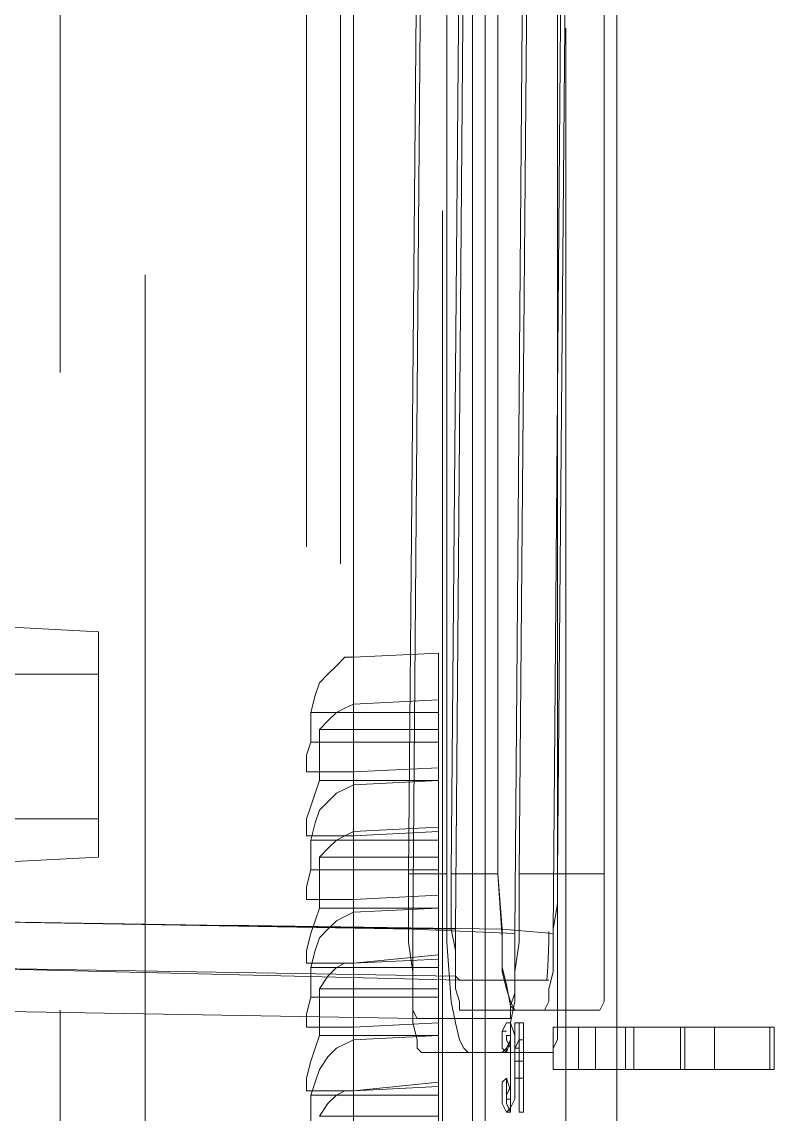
# Model space of a CAD drawing. Header units: millimetres. Extents: x 2788 to 2954, y 1337 to 1391.
# Drawn here: x 2903.5231 to 2903.7104, y 1350.5944 to 1350.8664 of the extents above; entities that cross this region are included whole.
import ezdxf

# ---------------------------------------------------------------- set-up
doc = ezdxf.new("R2010")
doc.units = ezdxf.units.MM
doc.layers.add('PDF_0', color=7, linetype='Continuous')

msp = doc.modelspace()

# ---------------------------------------------------------------- linework, layer by layer
at = {"layer": 'PDF_0', "lineweight": 15}
msp.add_lwpolyline([(2902.92721, 1350.59385), (2902.92721, 1350.38112), (2902.92721, 1350.37688), (2902.94944, 1350.37688), (2902.94944, 1350.38112), (2902.94944, 1350.43615), (2903.52202, 1350.43615), (2903.52202, 1350.379), (2903.52202, 1350.37688), (2903.60563, 1350.37688), (2903.60563, 1350.379), (2903.60563, 1352.44917), (2903.60563, 1352.45129), (2903.52202, 1352.45129), (2903.52202, 1352.44917), (2903.52202, 1352.3899), (2902.94944, 1352.3899), (2902.94944, 1352.44811), (2902.94944, 1352.45129), (2902.92721, 1352.45129), (2902.92721, 1352.44811), (2902.92721, 1352.23432, 0.3159), (2902.91875, 1352.22321)], format="xyb", dxfattribs=at)
for points in [[(2903.67125, 1350.61607), (2903.67125, 1352.33804)], [(2903.63844, 1352.31476), (2903.63738, 1352.31476), (2903.63526, 1352.31476), (2903.63526, 1350.43192), (2903.63738, 1350.43192), (2903.63844, 1350.43192)], [(2903.63844, 1352.31476), (2903.63844, 1350.43192), (2903.6395, 1350.41816), (2903.64055, 1350.40652), (2903.64055, 1350.40228), (2903.64161, 1350.39805), (2903.64373, 1350.39593), (2903.67019, 1350.39699), (2903.67019, 1350.44462), (2903.67019, 1350.48378), (2903.67019, 1350.49013), (2903.67019, 1350.50071), (2903.67019, 1350.50389), (2903.67019, 1350.506), (2903.67019, 1350.50389), (2903.67019, 1350.50071), (2903.67019, 1350.49013), (2903.67019, 1350.49754), (2903.67019, 1350.50071), (2903.67019, 1350.50177)], [(2903.64373, 1350.62666), (2903.64267, 1350.63089), (2903.64267, 1350.6383), (2903.64161, 1350.65418), (2903.64161, 1350.85844), (2903.64161, 1351.01931), (2903.64161, 1351.03095), (2903.64267, 1351.04048), (2903.64373, 1351.04895), (2903.64479, 1351.05106), (2903.64479, 1351.05212)], [(2903.65855, 1351.03201), (2903.64267, 1351.03201), (2903.65855, 1351.03201), (2903.65537, 1350.63936), (2903.64267, 1350.64042), (2903.65537, 1350.63936)], [(2903.66807, 1351.01931), (2903.66807, 1350.81505), (2903.66807, 1350.65418), (2903.66807, 1350.64042), (2903.66807, 1350.62983), (2903.66807, 1350.6256), (2903.66807, 1350.62242), (2903.66701, 1350.62031), (2903.64585, 1350.62031), (2903.64479, 1350.62242), (2903.64373, 1350.6256), (2903.64267, 1350.62983), (2903.64267, 1350.64042), (2903.64161, 1350.65418), (2903.64161, 1350.85844), (2903.64161, 1351.01931)], [(2903.66701, 1350.62031), (2903.66807, 1350.62242), (2903.66807, 1350.6256), (2903.66807, 1350.62983), (2903.66807, 1350.64042), (2903.66807, 1350.65418), (2903.65643, 1350.65418), (2903.65643, 1350.64677), (2903.65537, 1350.64042), (2903.65537, 1350.63512), (2903.65537, 1350.62983), (2903.65431, 1350.6256), (2903.65431, 1350.62242), (2903.65325, 1350.62031), (2903.65431, 1350.62242), (2903.65431, 1350.6256), (2903.65537, 1350.62983), (2903.65537, 1350.63512), (2903.65537, 1350.64042), (2903.65643, 1350.64677), (2903.65643, 1350.65418), (2903.6596, 1351.01931)], [(2903.66807, 1351.01931), (2903.66807, 1350.81505), (2903.66807, 1350.65418)], [(2903.60563, 1350.67958), (2903.62679, 1350.68063), (2903.62679, 1350.66476), (2903.60563, 1350.6637)], [(2903.62679, 1350.67746), (2903.60563, 1350.67746)], [(2903.60563, 1350.64782), (2903.62679, 1350.64888), (2903.62679, 1350.63301), (2903.60563, 1350.63195)], [(2903.62679, 1350.64571), (2903.60563, 1350.64571)], [(2903.65431, 1350.62772), (2903.64373, 1350.62772)], [(2903.60563, 1350.61607), (2903.62679, 1350.61713), (2903.62679, 1350.60126), (2903.60563, 1350.6002)], [(2903.66595, 1350.60549), (2903.68712, 1350.60549), (2903.70935, 1350.60549), (2903.71041, 1350.60549), (2903.71041, 1350.61607), (2903.70935, 1350.61607), (2903.68712, 1350.61607), (2903.66595, 1350.61607)], [(2903.68712, 1350.61607), (2903.68712, 1350.60549)], [(2903.70935, 1350.61607), (2903.70935, 1350.60549)], [(2903.71041, 1350.61607), (2903.71041, 1350.60549)], [(2903.62679, 1350.61396), (2903.60563, 1350.61396)], [(2903.67019, 1350.506), (2903.67125, 1350.506), (2903.67125, 1350.60549)]]:
    msp.add_lwpolyline(points, dxfattribs=at)
at = {"layer": 'PDF_0', "lineweight": 0}
for points in [[(2903.5326, 1351.09657), (2903.5326, 1350.77906)], [(2903.49238, 1350.6256), (2903.49556, 1350.62242), (2903.49979, 1350.62031), (2903.6215, 1350.61819), (2903.62044, 1350.62031), (2903.62044, 1350.62242), (2903.62044, 1350.62454), (2903.62044, 1350.62772), (2903.62044, 1350.63195), (2903.62044, 1350.63618), (2903.62044, 1350.64042), (2903.62362, 1351.03095), (2903.64902, 1351.03201), (2903.64902, 1351.03625), (2903.64902, 1351.04048), (2903.64902, 1351.04366), (2903.64902, 1351.04789), (2903.64902, 1351.05001), (2903.64902, 1351.05212), (2903.64796, 1351.05318), (2903.64796, 1351.05424), (2903.64479, 1351.05424)], [(2903.59399, 1351.05318), (2903.59399, 1350.73567)], [(2903.60245, 1351.04895), (2903.60245, 1350.73144)], [(2903.64267, 1351.04366), (2903.63526, 1351.04366), (2903.63526, 1351.0426), (2903.6342, 1351.04154), (2903.6342, 1351.03942), (2903.6342, 1351.03836), (2903.6342, 1351.03625), (2903.6342, 1351.03413), (2903.6342, 1351.03095), (2903.63103, 1350.64042), (2903.63103, 1350.6383), (2903.63103, 1350.63512), (2903.63103, 1350.63407), (2903.63103, 1350.63195), (2903.63103, 1350.62983), (2903.63103, 1350.62877), (2903.63209, 1350.62772), (2903.64373, 1350.62772)], [(2903.49238, 1351.02884), (2903.49238, 1350.64253), (2903.4945, 1350.64253), (2903.49979, 1350.64253), (2903.4945, 1350.64253), (2903.49238, 1350.64253), (2903.49238, 1350.62877), (2903.49238, 1350.6256), (2903.49238, 1350.62877), (2903.49238, 1350.6256), (2903.4945, 1350.62242), (2903.49662, 1350.62137), (2903.49979, 1350.62031), (2903.6215, 1350.61819), (2903.64373, 1350.61819), (2903.64479, 1350.61819), (2903.64479, 1350.61925), (2903.64479, 1350.62137), (2903.64585, 1350.62454), (2903.64585, 1350.62772), (2903.64585, 1350.63089), (2903.64585, 1350.63512), (2903.64585, 1350.63936), (2903.64902, 1351.03201)], [(2903.62044, 1350.64042), (2903.64585, 1350.63936), (2903.62044, 1350.64042), (2903.49979, 1350.64253), (2903.49979, 1351.02884)], [(2903.62891, 1350.65418), (2903.61939, 1350.65418), (2903.61939, 1350.64571), (2903.61939, 1350.63724), (2903.62044, 1350.62983), (2903.62044, 1350.62242), (2903.62044, 1350.61713), (2903.6215, 1350.6129), (2903.6215, 1350.61078), (2903.62256, 1350.60972), (2903.6215, 1350.61078), (2903.6215, 1350.6129), (2903.62044, 1350.61713), (2903.62044, 1350.62242), (2903.62044, 1350.62983), (2903.61939, 1350.63724), (2903.61939, 1350.64571), (2903.61939, 1350.65418), (2903.62256, 1351.01931)], [(2903.62891, 1351.01931), (2903.62891, 1350.81505), (2903.62891, 1350.65418), (2903.62891, 1350.63724), (2903.62997, 1350.62242), (2903.63103, 1350.61713), (2903.63209, 1350.6129), (2903.63315, 1350.61078), (2903.6342, 1350.60972), (2903.62256, 1350.60972)], [(2903.62891, 1351.01931), (2903.62891, 1350.81505), (2903.62891, 1350.65418), (2903.62891, 1350.63724), (2903.62997, 1350.62242), (2903.63103, 1350.61713), (2903.63209, 1350.6129), (2903.63315, 1350.61078), (2903.6342, 1350.60972), (2903.65537, 1350.60972), (2903.65537, 1350.61078), (2903.65643, 1350.6129), (2903.65643, 1350.61713), (2903.65643, 1350.62242), (2903.65643, 1350.63724), (2903.65643, 1350.65418), (2903.65643, 1350.85844), (2903.65643, 1351.01931)], [(2903.63315, 1351.01931), (2903.62997, 1350.65418), (2903.62997, 1350.64677), (2903.62997, 1350.64042), (2903.63103, 1350.63512), (2903.63103, 1350.62983), (2903.63103, 1350.6256), (2903.63209, 1350.62242), (2903.63209, 1350.62031), (2903.63315, 1350.62031), (2903.64585, 1350.62031), (2903.64479, 1350.62137), (2903.64373, 1350.62666)], [(2903.65643, 1351.01931), (2903.65643, 1350.85844), (2903.65643, 1350.65418), (2903.6469, 1350.65418), (2903.65008, 1351.01931)], [(2903.59716, 1350.97274), (2903.59716, 1350.98544), (2903.59928, 1350.98756), (2903.60139, 1350.98968), (2903.60351, 1350.99074), (2903.60563, 1350.9918), (2903.60563, 1350.70815), (2903.60351, 1350.70815), (2903.60139, 1350.70604), (2903.59928, 1350.70392), (2903.59716, 1350.7018), (2903.5961, 1350.69863), (2903.59504, 1350.69439)], [(2903.65855, 1350.50812), (2903.65855, 1350.86479)], [(2903.62785, 1350.81928), (2903.62785, 1350.43192)], [(2903.55377, 1350.80341), (2903.55377, 1350.44038), (2903.55377, 1350.40334), (2903.5326, 1350.40228)], [(2903.50191, 1350.63089), (2903.63103, 1350.62877), (2903.50191, 1350.63089), (2903.63209, 1350.62772), (2903.50191, 1350.63089), (2903.50191, 1350.64253), (2903.50191, 1350.73461), (2903.49556, 1350.73461), (2903.49556, 1350.79811)], [(2903.54213, 1350.7145), (2903.50191, 1350.71662), (2903.50191, 1350.65629), (2903.54213, 1350.65841)], [(2903.60563, 1350.70815), (2903.62679, 1350.70921), (2903.62679, 1350.69439)], [(2903.50191, 1350.66899), (2903.50191, 1350.70392), (2903.54213, 1350.70392), (2903.54213, 1350.66899)], [(2903.59716, 1350.69016), (2903.59928, 1350.69228), (2903.60139, 1350.69439), (2903.60351, 1350.69545), (2903.60563, 1350.69651), (2903.60563, 1350.6764)], [(2903.60563, 1350.69651), (2903.62679, 1350.69757)], [(2903.62679, 1350.68698), (2903.62679, 1350.69439), (2903.59504, 1350.69439), (2903.59504, 1350.68698)], [(2903.60563, 1350.6637), (2903.59399, 1350.6637), (2903.59399, 1350.66793), (2903.59504, 1350.67111), (2903.5961, 1350.67428), (2903.59716, 1350.67746), (2903.59716, 1350.69016), (2903.62679, 1350.69016)], [(2903.60563, 1350.67958), (2903.59399, 1350.67958), (2903.59399, 1350.68381), (2903.59504, 1350.68698), (2903.62679, 1350.68698), (2903.62679, 1350.68063)], [(2903.62679, 1350.67746), (2903.60563, 1350.6764), (2903.60351, 1350.67534), (2903.60139, 1350.67428), (2903.59928, 1350.67217), (2903.59716, 1350.67005), (2903.5961, 1350.66688), (2903.59504, 1350.66264)], [(2903.60563, 1350.67746), (2903.59716, 1350.67746)], [(2903.50191, 1350.66793), (2903.54213, 1350.66793)], [(2903.60563, 1350.66476), (2903.62679, 1350.66582)], [(2903.60563, 1350.64782), (2903.59399, 1350.64782), (2903.59399, 1350.651), (2903.59504, 1350.65523), (2903.62679, 1350.65523), (2903.62679, 1350.66264)], [(2903.62679, 1350.66476), (2903.62679, 1350.66264), (2903.59504, 1350.66264), (2903.59504, 1350.65523)], [(2903.59716, 1350.65841), (2903.59928, 1350.66053), (2903.60139, 1350.66264), (2903.60351, 1350.6637), (2903.60563, 1350.66476), (2903.60563, 1350.64465)], [(2903.60563, 1350.6129), (2903.60563, 1350.63195), (2903.59399, 1350.63195), (2903.59399, 1350.63512), (2903.59504, 1350.63936), (2903.5961, 1350.64253), (2903.59716, 1350.64571), (2903.59716, 1350.65841), (2903.62679, 1350.65841)], [(2903.62679, 1350.65523), (2903.62679, 1350.64888)], [(2903.63315, 1350.62031), (2903.63209, 1350.62031), (2903.63209, 1350.62242), (2903.63103, 1350.6256), (2903.63103, 1350.62983), (2903.63103, 1350.63512), (2903.62997, 1350.64042), (2903.62997, 1350.64677), (2903.62997, 1350.65418), (2903.64161, 1350.65418)], [(2903.65537, 1350.60972), (2903.65537, 1350.61078), (2903.65643, 1350.6129), (2903.65643, 1350.61713), (2903.65643, 1350.62242), (2903.65643, 1350.63724), (2903.65643, 1350.65418)], [(2903.62679, 1350.64571), (2903.60563, 1350.64465), (2903.60351, 1350.64359), (2903.60139, 1350.64253), (2903.59928, 1350.64042), (2903.59716, 1350.6383), (2903.5961, 1350.63512), (2903.59504, 1350.63089), (2903.59504, 1350.62348), (2903.59399, 1350.61925), (2903.59399, 1350.61607), (2903.60563, 1350.61607)], [(2903.60563, 1350.64571), (2903.59716, 1350.64571)], [(2903.62679, 1350.63301), (2903.62679, 1350.63089), (2903.59504, 1350.63089)], [(2903.59716, 1350.61396), (2903.59716, 1350.6256), (2903.59928, 1350.62877), (2903.60139, 1350.63089), (2903.60351, 1350.63195), (2903.60563, 1350.63195), (2903.62679, 1350.63407)], [(2903.62679, 1350.63089), (2903.62679, 1350.62348), (2903.59504, 1350.62348)], [(2903.62679, 1350.6256), (2903.59716, 1350.6256)], [(2903.62679, 1350.62348), (2903.62679, 1350.61713)], [(2903.5326, 1350.62031), (2903.5326, 1350.38852)], [(2903.6215, 1350.61819), (2903.6215, 1350.61819)], [(2903.6215, 1350.61819), (2903.6215, 1350.61819)], [(2903.64373, 1350.59491), (2903.64267, 1350.59702), (2903.64267, 1350.60231), (2903.64267, 1350.59702), (2903.64373, 1350.59491), (2903.64479, 1350.59491), (2903.64479, 1350.59596), (2903.64585, 1350.59808), (2903.64585, 1350.60549), (2903.64585, 1350.61396), (2903.64479, 1350.61713), (2903.64373, 1350.61713), (2903.64267, 1350.61502), (2903.64373, 1350.61502)], [(2903.64267, 1350.60231), (2903.64373, 1350.60337), (2903.64373, 1350.60231), (2903.64373, 1350.59702), (2903.64479, 1350.59491), (2903.64479, 1350.59596), (2903.64585, 1350.59808), (2903.64585, 1350.60549), (2903.64585, 1350.61396), (2903.64479, 1350.61713)], [(2903.64373, 1350.61713), (2903.64267, 1350.61502), (2903.64267, 1350.61078), (2903.64373, 1350.60972), (2903.64479, 1350.6129), (2903.64479, 1350.61396)], [(2903.64585, 1350.61713), (2903.64585, 1350.61396), (2903.64585, 1350.61078), (2903.6469, 1350.61078), (2903.6469, 1350.60761), (2903.64796, 1350.60761), (2903.6469, 1350.60761), (2903.64585, 1350.60761), (2903.64585, 1350.61078), (2903.6469, 1350.6129), (2903.6469, 1350.61078), (2903.6469, 1350.60761), (2903.64796, 1350.60761), (2903.64796, 1350.6129), (2903.6469, 1350.6129), (2903.6469, 1350.60761), (2903.64585, 1350.60761), (2903.64585, 1350.61078), (2903.6469, 1350.6129), (2903.6469, 1350.61078), (2903.6469, 1350.61396), (2903.6469, 1350.61713), (2903.6469, 1350.61396), (2903.6469, 1350.61078), (2903.6469, 1350.60655), (2903.6469, 1350.60337), (2903.64796, 1350.60337), (2903.6469, 1350.60337), (2903.64796, 1350.60337), (2903.64796, 1350.59491), (2903.64796, 1350.61713), (2903.6469, 1350.61713), (2903.64585, 1350.61713), (2903.6469, 1350.61713), (2903.64585, 1350.61713), (2903.64585, 1350.61396), (2903.64585, 1350.61078), (2903.64585, 1350.60655), (2903.64585, 1350.60337), (2903.64585, 1350.60655), (2903.64585, 1350.61078)], [(2903.6469, 1350.61078), (2903.6469, 1350.60655), (2903.6469, 1350.60337), (2903.6469, 1350.59491), (2903.64796, 1350.59491), (2903.64796, 1350.61713), (2903.6469, 1350.61713)], [(2903.64796, 1350.61713), (2903.64796, 1350.61713)], [(2903.64796, 1350.61713), (2903.64796, 1350.61713)], [(2903.67125, 1350.60549), (2903.67125, 1350.61607)], [(2903.67336, 1350.61607), (2903.67336, 1350.60549)], [(2903.67548, 1350.61607), (2903.67548, 1350.60549)], [(2903.68818, 1350.61607), (2903.68818, 1350.60549)], [(2903.69559, 1350.60549), (2903.69559, 1350.61607)], [(2903.62679, 1350.59385), (2903.59716, 1350.59385), (2903.59928, 1350.59702), (2903.60139, 1350.59914), (2903.60351, 1350.6002), (2903.60563, 1350.6002), (2903.59399, 1350.6002), (2903.59399, 1350.60337), (2903.59504, 1350.60761), (2903.5961, 1350.61078), (2903.59716, 1350.61396), (2903.60563, 1350.61396)], [(2903.62679, 1350.61396), (2903.60563, 1350.6129), (2903.60351, 1350.61184), (2903.60139, 1350.61078), (2903.59928, 1350.60867), (2903.59716, 1350.60549), (2903.5961, 1350.60231), (2903.59504, 1350.59914), (2903.62679, 1350.59914)], [(2903.64267, 1350.61502), (2903.64267, 1350.61078)], [(2903.64373, 1350.61078), (2903.64373, 1350.60972), (2903.64479, 1350.6129), (2903.64479, 1350.61396), (2903.64479, 1350.6129), (2903.64479, 1350.61078), (2903.64479, 1350.60655), (2903.64479, 1350.61078), (2903.64373, 1350.6129), (2903.64373, 1350.61396)], [(2903.6469, 1350.6129), (2903.6469, 1350.6129)], [(2903.6469, 1350.6129), (2903.6469, 1350.6129)], [(2903.6469, 1350.6129), (2903.6469, 1350.6129)], [(2903.6469, 1350.6129), (2903.6469, 1350.6129)], [(2903.6469, 1350.6129), (2903.6469, 1350.6129)], [(2903.64796, 1350.6129), (2903.64796, 1350.6129)], [(2903.64373, 1350.60972), (2903.64373, 1350.60972)], [(2903.64479, 1350.59808), (2903.64479, 1350.59914), (2903.64479, 1350.60126), (2903.64479, 1350.60655), (2903.64479, 1350.60126), (2903.64373, 1350.59914), (2903.64373, 1350.59808)], [(2903.6469, 1350.60761), (2903.6469, 1350.60761)], [(2903.6469, 1350.60761), (2903.6469, 1350.60761)], [(2903.64796, 1350.60761), (2903.64796, 1350.60761)], [(2903.64373, 1350.60337), (2903.64373, 1350.60337)], [(2903.64585, 1350.60337), (2903.6469, 1350.60337)], [(2903.6469, 1350.60337), (2903.6469, 1350.60337)], [(2903.6469, 1350.60337), (2903.6469, 1350.60337)], [(2903.64796, 1350.60337), (2903.64796, 1350.60337)], [(2903.62679, 1350.60231), (2903.60563, 1350.6002), (2903.60563, 1350.58009)], [(2903.62679, 1350.60126), (2903.62679, 1350.59914), (2903.62679, 1350.59067), (2903.62679, 1350.58538)], [(2903.64373, 1350.60231), (2903.64373, 1350.59702), (2903.64479, 1350.59491)], [(2903.59504, 1350.59914), (2903.59504, 1350.59067)], [(2903.64796, 1350.59491), (2903.6469, 1350.59491)], [(2903.64796, 1350.59491), (2903.64796, 1350.59491)], [(2903.64796, 1350.59491), (2903.64796, 1350.59491)]]:
    msp.add_lwpolyline(points, dxfattribs=at)
for points in [[(2903.54213, 1350.7145), (2903.54213, 1350.65841)], [(2903.6469, 1350.65418), (2903.6469, 1350.64571), (2903.6469, 1350.63724), (2903.64585, 1350.62983), (2903.64585, 1350.62242), (2903.64479, 1350.61713), (2903.64479, 1350.6129), (2903.64373, 1350.61078), (2903.64267, 1350.60972), (2903.64373, 1350.61078), (2903.64479, 1350.6129), (2903.64479, 1350.61713), (2903.64585, 1350.62242), (2903.64585, 1350.62983), (2903.6469, 1350.63724), (2903.6469, 1350.64571)], [(2903.63103, 1350.64042), (2903.50191, 1350.64253)], [(2903.57388, 1350.64147), (2903.64267, 1350.64042)], [(2903.64373, 1350.61713), (2903.64479, 1350.61713), (2903.64479, 1350.61396), (2903.64479, 1350.60549), (2903.64479, 1350.59808), (2903.64479, 1350.59596), (2903.64373, 1350.59491), (2903.64479, 1350.59596), (2903.64479, 1350.59808), (2903.64479, 1350.60549), (2903.64479, 1350.61396), (2903.64479, 1350.61713)], [(2903.66172, 1350.60549), (2903.66172, 1350.61607)], [(2903.64373, 1350.59808), (2903.64479, 1350.59808), (2903.64479, 1350.6002), (2903.64373, 1350.60337), (2903.64373, 1350.6002), (2903.64373, 1350.59808), (2903.64373, 1350.6002), (2903.64373, 1350.60337), (2903.64479, 1350.6002), (2903.64479, 1350.59808), (2903.64479, 1350.59914), (2903.64479, 1350.60126), (2903.64479, 1350.60655), (2903.64479, 1350.61078), (2903.64479, 1350.6129), (2903.64479, 1350.61396), (2903.64373, 1350.61396), (2903.64373, 1350.6129), (2903.64479, 1350.61078), (2903.64479, 1350.60655), (2903.64479, 1350.60126), (2903.64373, 1350.59914)], [(2903.6469, 1350.6129), (2903.64796, 1350.6129)], [(2903.6469, 1350.60337), (2903.64585, 1350.60337)]]:
    msp.add_lwpolyline(points, close=True, dxfattribs=at)
at = {"layer": 'PDF_0', "lineweight": 15}
msp.add_lwpolyline([(2903.65537, 1350.60549), (2903.66595, 1350.60549), (2903.66595, 1350.61607), (2903.65537, 1350.61607)], close=True, dxfattribs=at)
msp.add_open_spline([(2903.65368, 1350.62772), (2903.65397, 1350.62771), (2903.65425, 1350.63315), (2903.65431, 1350.63987)], degree=3, dxfattribs=at)

doc.saveas('drawing.dxf')
